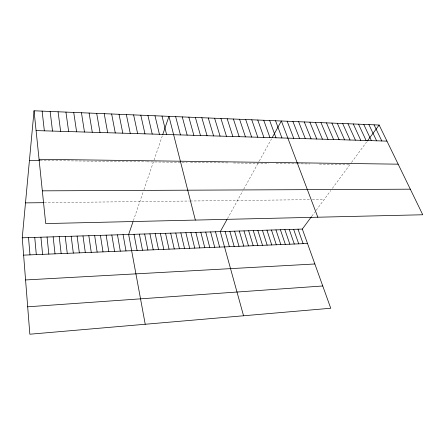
<?xml version="1.0" encoding="UTF-8"?>
<svg xmlns="http://www.w3.org/2000/svg" width="445" height="445" viewBox="0 0 445 445"><rect width="100%" height="100%" fill="white"/><g stroke="black" fill="none" stroke-linecap="round" stroke-linejoin="round"><path stroke-width="0.33" stroke-dasharray="2.23 1.67" d="M133.389 220.598L143.346 191.417M143.941 189.67L153.397 161.952M154.014 160.144L162.403 135.553M227.462 218.651L242.781 190.899M243.688 189.259L258.945 161.618M259.257 161.057L271.567 138.751M311.8 216.237L314.71 212.293M316.189 210.29L330.841 190.449M332.365 188.385L351.172 162.909M351.561 162.381L366.58 142.038M44.316 202.67L189.498 201.023M190.176 201.018L309.731 199.66M312.373 199.633L324.155 199.499M40.145 160.489L146.327 161.858M146.972 161.869L187.184 162.386M190.488 162.431L227.812 162.909M233.447 162.981L268.819 163.437M276.15 163.532L296.453 163.793M297.093 163.805L309.898 163.971M319.349 164.094L350.009 164.489"/><path stroke-width="0.67" d="M311.439 216.726L302.327 229.064L330.746 308.246L29.843 334.217L22.25 237.791L34.043 110.783L379.14 125.034L422.75 214.763L45.707 223.579L34.043 110.783M132.944 221.899L128.65 234.476L145.226 324.26M162.803 134.384L168.955 116.351L195.344 220.08M226.894 219.68L220.303 231.617L243.56 315.772M272.168 137.666L281.368 120.996L317.825 217.216M367.32 141.037L379.14 125.034M27.685 306.805L322.753 285.979M25.571 279.95L314.854 263.98M23.613 255.13L307.501 243.482M22.25 237.791L302.327 229.064M25.493 202.881L43.649 202.675M42.319 190.844L410.318 189.181M39.06 159.293L398.164 164.172M29.442 160.35L39.483 160.478M36.09 130.585L386.955 141.115M374.045 124.823L381.793 140.959M368.911 124.611L376.598 140.804M363.737 124.394L371.364 140.648M358.531 124.183L366.09 140.487M353.28 123.966L360.773 140.325M347.996 123.749L355.416 140.169M342.672 123.526L350.026 140.003M337.304 123.304L344.586 139.841M331.903 123.081L339.112 139.68M326.458 122.859L333.589 139.513M320.967 122.631L328.026 139.346M315.438 122.403L322.425 139.179M309.87 122.169L316.773 139.007M304.258 121.941L311.083 138.834M298.601 121.708L305.348 138.668M292.899 121.474L299.568 138.49M287.159 121.235L293.739 138.317M275.538 120.756L281.946 137.961M269.659 120.512L275.983 137.783M263.735 120.267L269.965 137.605M297.994 229.197L303.123 243.66M257.766 120.022L263.907 137.422M293.639 229.336L298.717 243.838M251.748 119.772L257.794 137.238M289.261 229.47L294.29 244.021M284.85 229.609L289.834 244.205M245.679 119.521L251.631 137.054M280.417 229.748L285.351 244.388M239.566 119.271L245.423 136.865M275.961 229.887L280.839 244.572M271.472 230.026L276.3 244.761M233.403 119.015L239.16 136.682M266.961 230.165L271.739 244.945M227.189 118.759L232.852 136.493M262.422 230.31L267.145 245.134M257.855 230.449L262.528 245.323M220.931 118.498L226.483 136.298M253.261 230.593L257.877 245.518M214.618 118.237L220.069 136.109M248.638 230.738L253.199 245.707M243.988 230.883L248.494 245.901M208.254 117.975L213.6 135.914M239.304 231.027L243.76 246.096M201.835 117.708L207.075 135.719M234.598 231.172L238.993 246.291M229.865 231.322L234.198 246.486M195.366 117.441L200.495 135.519M225.098 231.472L229.375 246.686M188.847 117.174L193.864 135.319M215.48 231.767L219.635 247.086M182.272 116.901L187.173 135.119M210.624 231.923L214.724 247.287M175.642 116.629L180.431 134.918M205.74 232.073L209.773 247.492M200.823 232.229L204.795 247.693M195.878 232.379L199.788 247.898M190.905 232.535L194.749 248.104M162.008 116.067L166.558 134.501M185.893 232.691L189.676 248.316M154.999 115.778L159.421 134.29M180.854 232.846L184.569 248.527M175.786 233.008L179.43 248.733M147.935 115.483L152.229 134.073M170.68 233.163L174.256 248.95M140.804 115.188L144.97 133.856M165.546 233.325L169.05 249.161M160.372 233.486L163.81 249.378M133.617 114.893L137.644 133.633M155.172 233.647L158.537 249.595M126.358 114.593L130.251 133.411M149.937 233.814L153.23 249.812M144.669 233.975L147.885 250.029M119.043 114.293L122.798 133.189M139.363 234.142L142.511 250.251M111.656 113.987L115.272 132.96M134.023 234.309L137.093 250.474M104.208 113.681L107.679 132.732M123.081 234.648L125.996 250.93M96.693 113.369L100.014 132.504M117.469 234.821L120.306 251.164M111.823 234.999L114.571 251.397M89.106 113.058L92.282 132.271M106.133 235.177L108.802 251.631M81.452 112.741L84.478 132.037M100.409 235.355L102.995 251.87M94.646 235.533L97.144 252.109M73.731 112.418L76.601 131.803M88.839 235.716L91.253 252.354M65.938 112.101L68.647 131.564M82.992 235.894L85.318 252.599M77.107 236.078L79.343 252.843M58.073 111.773L60.626 131.325M71.183 236.267L73.325 253.088M50.14 111.445L52.521 131.08M65.215 236.451L67.267 253.339M59.207 236.64L61.165 253.589M42.13 111.117L44.344 130.836M53.155 236.829L55.019 253.839M47.064 237.018L48.828 254.095M40.923 237.207L42.592 254.351M34.743 237.402L36.312 254.607M28.519 237.591L29.987 254.868"/></g></svg>
